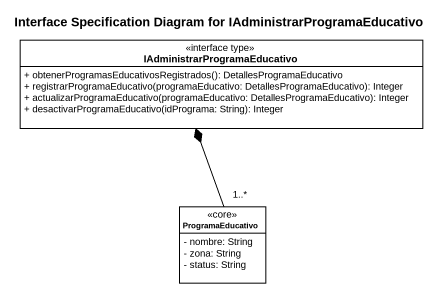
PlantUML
@startuml
title Interface Specification Diagram for IAdministrarProgramaEducativo
hide circle
hide empty members
skinparam classAttributeIconSize 0
class "IAdministrarProgramaEducativo" as IAdministrarProgramaEducativ <<interface type>> {
  + obtenerProgramasEducativosRegistrados(): DetallesProgramaEducativo
  + registrarProgramaEducativo(programaEducativo: DetallesProgramaEducativo): Integer
  + actualizarProgramaEducativo(programaEducativo: DetallesProgramaEducativo): Integer
  + desactivarProgramaEducativo(idPrograma: String): Integer
}
class ProgramaEducativo <<core>> {
  - nombre: String
  - zona: String
  - status: String
}
ProgramaEducativo "1..*" -up-* IAdministrarProgramaEducativ
@enduml
